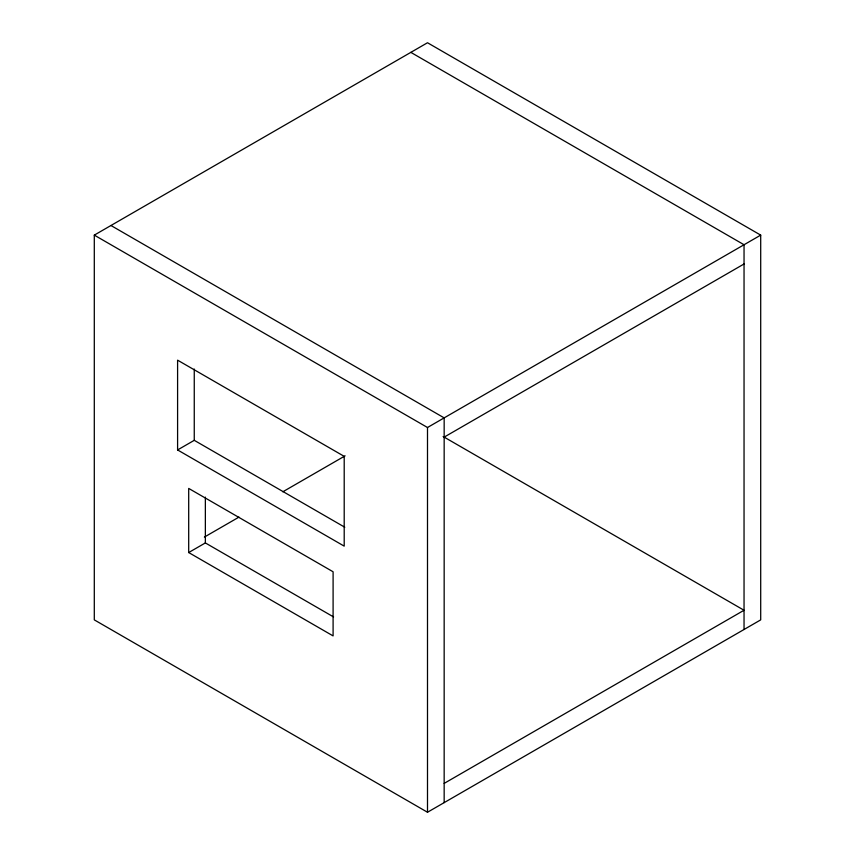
<?xml version="1.0" encoding="UTF-8"?>
<svg xmlns="http://www.w3.org/2000/svg" width="855" height="855" viewBox="0 0 855 855"><rect width="100%" height="100%" fill="white"/><g stroke="black" fill="none" stroke-linecap="round" stroke-linejoin="round"><path stroke-width="1.28" d="M94.296 235.125L427.5 42.75L760.704 235.125L760.704 619.875L427.5 812.25L94.296 619.875L94.296 235.125L427.5 427.5L760.704 235.125M177.594 449.944L344.202 546.131L344.202 456.356L177.594 360.169L177.594 449.944L194.256 440.325L344.779 527.225M204.377 537.079L238.983 517.104M282.813 491.796L345.099 455.843M188.699 552.544L333.097 635.906L333.097 571.781L188.699 488.419L188.699 552.544L205.36 542.925L333.578 616.947M444.162 437.119L744.042 263.981M444.162 783.394L744.042 610.256L443.125 436.52M410.838 52.369L744.042 244.744L744.042 629.494M110.958 225.506L444.162 417.881L444.162 802.631M427.5 427.5L427.5 812.25M205.36 497.118L205.36 542.925M194.256 369.029L194.256 440.325"/></g></svg>
